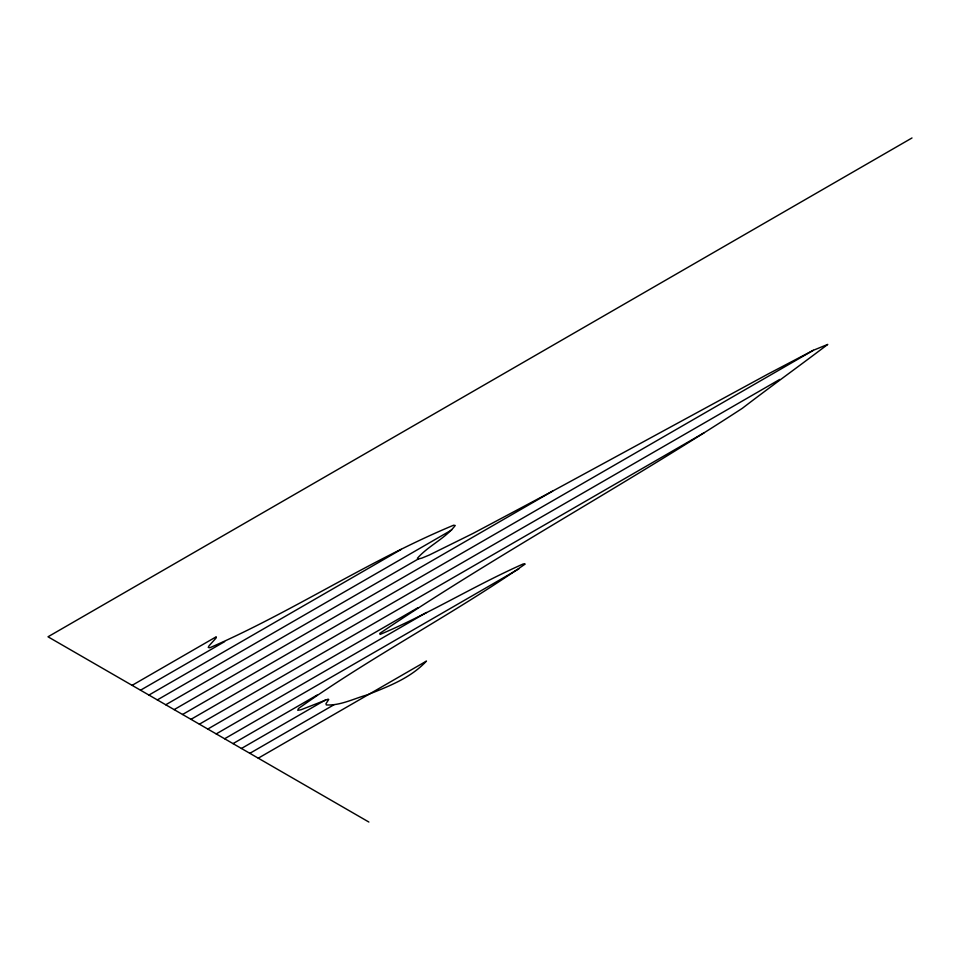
<?xml version="1.0" encoding="UTF-8"?>
<svg xmlns="http://www.w3.org/2000/svg" width="960" height="960" viewBox="0 0 960 960"><rect width="100%" height="100%" fill="white"/><g stroke="black" fill="none" stroke-linecap="round" stroke-linejoin="round"><path stroke-width="1.44" d="M258.264 758.184L426.48 661.068C410.652 678.108 388.188 686.556 367.044 694.944C353.772 698.664 340.332 705.744 326.328 704.928L325.956 703.74L328.716 699.516L328.176 699.144L300.936 709.776L297.732 710.304L298.452 708.54C371.448 656.556 451.584 615.156 525.168 564.048L523.344 563.904C474.66 585.456 429.168 613.836 380.076 634.428L379.788 633.384C497.796 554.04 623.16 485.988 742.32 408.312C770.52 386.676 799.512 365.844 827.76 344.412L813.36 350.292L768.072 374.016L552.636 491.112L473.22 533.328L429.3 555.036L421.956 558.06L418.068 559.092L417.408 558.264C428.436 545.712 445.068 538.644 455.244 525.492L453.624 525.216C369.636 560.1 293.16 611.388 209.832 647.748L208.248 647.46L209.112 645.744L216 638.124L216.216 636.792L132.108 685.344M912 137.964L48 636.792L368.868 822.036M140.52 690.204L224.628 641.64M148.932 695.064L401.244 549.384M157.332 699.912L451.704 529.956M165.744 704.772L418.068 559.092M174.156 709.62L552.636 491.112M182.568 714.48L813.36 350.292M190.98 719.34L779.724 379.428M199.392 724.188L704.028 432.84M207.804 729.048L418.068 607.656M216.216 733.908L426.48 612.504M224.628 738.756L518.988 568.812M233.028 743.616L317.136 695.064M241.44 748.476L325.548 699.912M249.852 753.324L333.96 704.772"/></g></svg>
